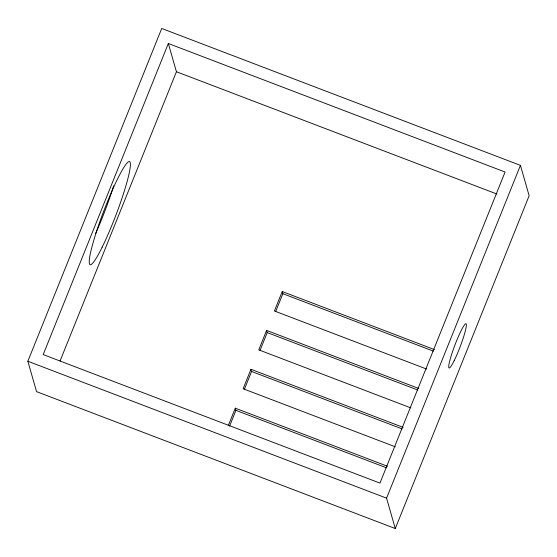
<?xml version="1.0" encoding="UTF-8"?>
<svg xmlns="http://www.w3.org/2000/svg" width="557" height="557" viewBox="0 0 557 557"><rect width="100%" height="100%" fill="white"/><g stroke="black" fill="none" stroke-linecap="round" stroke-linejoin="round"><path stroke-width="0.84" d="M27.85 361.249L161.718 28.47L520.44 165.366L529.15 195.751L395.282 528.53L36.56 391.634L27.85 361.249L386.565 498.146L395.282 528.53M168.339 43.509L43.195 354.586L379.951 483.107L505.088 172.029L168.339 43.509L176.43 71.728L60.038 361.04M228.314 425.562L235.305 408.177L387.491 466.258M403.136 427.372L250.949 369.291L243.131 388.737L395.317 446.811M418.78 388.487L266.594 330.405L258.768 349.852L410.955 407.933M434.418 349.601L282.232 291.52L274.413 310.966L426.599 369.047M229.575 426.147L235.931 410.349L235.305 408.177M244.377 389.35L251.569 371.463L250.949 369.291M260.022 350.464L267.214 332.578L266.594 330.405M275.659 311.579L282.859 293.692L282.232 291.52M386.565 498.146L520.44 165.366M176.43 71.728L496.955 194.052M282.859 293.692L433.423 351.154M267.214 332.578L417.785 390.039M251.569 371.463L402.14 428.925M235.931 410.349L386.495 467.81M113.663 185.766A55.22 6.399 -69.1 0 1 95.658 233.446M454.261 360.476A23.666 2.743 -69.1 0 0 466.279 324.16A23.666 2.743 -69.1 0 0 452.103 352.957A23.666 2.743 -69.1 0 0 454.261 360.476M102.14 247.245A55.22 6.399 -69.1 0 0 130.185 162.519A55.22 6.399 -69.1 0 0 97.113 229.707A55.22 6.399 -69.1 0 0 102.14 247.245"/></g></svg>
